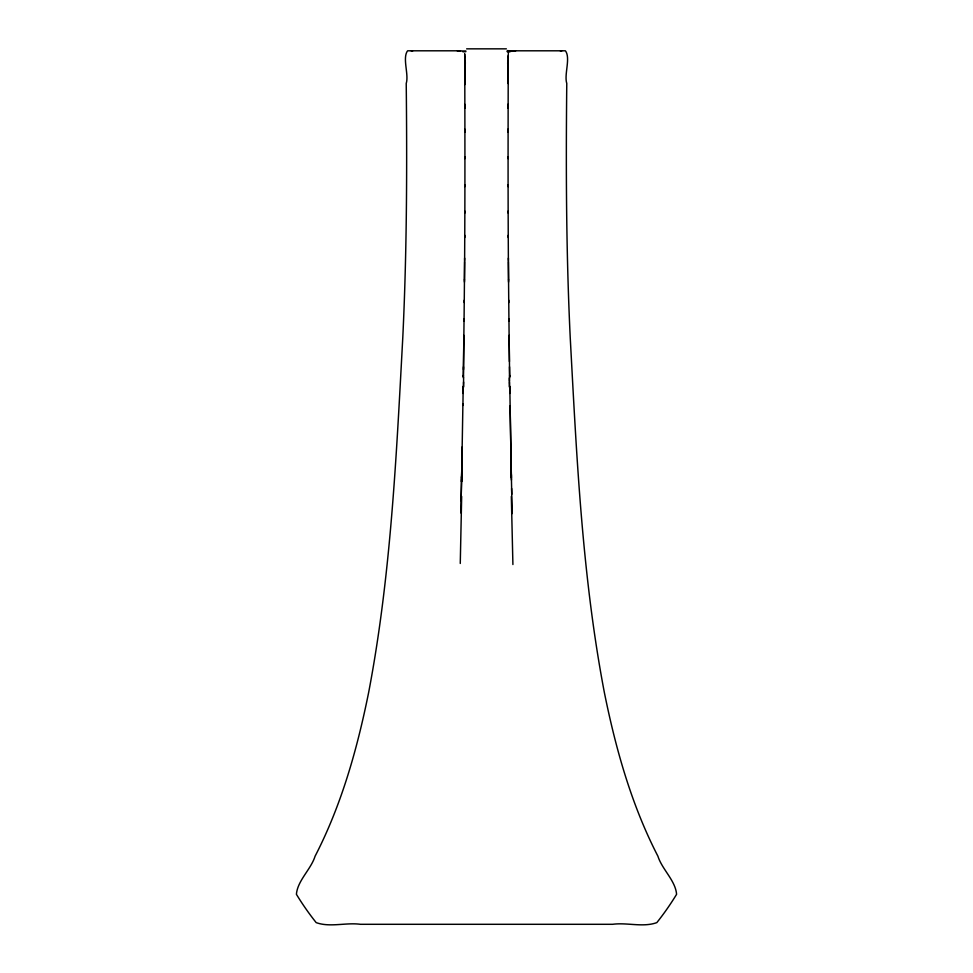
<?xml version="1.0" encoding="UTF-8"?>
<svg xmlns="http://www.w3.org/2000/svg" width="973" height="973" viewBox="0 0 973 973"><rect width="100%" height="100%" fill="white"/><g stroke="black" fill="none" stroke-linecap="round" stroke-linejoin="round"><path stroke-width="1.46" d="M464.912 186.634L464.924 156.872M508.076 158.635L508.101 129.032M508.222 66.2L508.234 61.117L508.234 62.649M464.851 213.014L464.912 184.955M508.222 69.01L508.283 53.612M508.198 83.544L508.259 56.689M508.137 108.307L508.234 61.445M508.101 132.17L508.137 104.111M508.222 66.918L508.234 63.257M464.753 237.558L464.851 211.117M464.62 260.509L464.753 235.296M508.283 55.449L508.259 57.468M464.449 280.066L464.62 258.113M464.449 282.097L464.608 261.603M508.234 63.038L508.234 62.077L507.578 63.184M508.234 64.182L508.234 62.977M464.255 302.579L464.449 279.725M464.06 321.321L464.255 300.219M463.476 369.582L463.878 335.357M464.06 318.974L463.379 376.563M463.099 392.581L463.087 393.445L463.245 388.47M463.355 377.84L463.489 366.797M462.917 405.449L463.172 387.303M463.525 384.262L463.622 377.366M461.749 471.406L462.905 403.771M463.209 386.512L463.112 392.885M463.343 376.965L463.367 375.323M463.574 381.988L463.476 387.218L463.525 384.809M462.26 468.11L462.102 475.979M462.187 446.911L461.53 481.744L461.749 471.2M460.861 512.917L461.761 469.655M461.117 500.791L461.652 476.356L461.616 477.852M461.664 496.437L460.265 563.464M508.101 51.885L508.465 52.554M507.857 50.474L507.517 51.18M560.448 51.204L561.847 50.803M466.639 48.845L506.361 48.845M465.787 51.727L462.905 51.812M465.848 50.961L457.383 51.01M460.497 50.803L407.59 50.803C402.141 57.966 409.074 74.58 406.228 83.41C407.128 168.207 406.836 253.053 402.773 337.777C396.339 456.337 390.951 575.529 368.658 692.411C357.273 748.796 341.572 804.902 315.082 856.216C310.983 869.351 297.495 880.614 296.412 894.309C302.372 904.099 309.013 913.647 316.176 922.611C329.883 927.634 346.023 922.319 360.411 924.301L612.589 924.301C626.977 922.319 643.117 927.634 656.824 922.611C663.987 913.647 670.628 904.099 676.588 894.309C675.505 880.614 662.017 869.351 657.918 856.216C631.428 804.902 615.727 748.796 604.342 692.411C582.049 575.529 576.673 456.337 570.239 337.777C566.164 253.053 565.872 168.207 566.773 83.41C563.926 74.58 570.859 57.966 565.41 50.803L512.479 50.803M515.568 51.01L507.128 50.961M512.212 51.314L507.918 51.253M510.059 51.812L507.213 51.727M411.141 50.803L412.552 51.204M465.422 63.184L464.766 61.214L464.863 108.319M512.905 564.535L511.336 496.437M509.755 388.47L509.913 393.445L509.901 392.569M464.766 65.24L464.778 66.2L464.766 63.148L464.778 71.588M511.616 488.458L511.737 494.333M511.263 470.628L512.151 513.598M511.433 480.09L511.311 474.313L511.348 476.344M510.837 472.987L510.74 468.11M509.901 392.873L509.791 387.327M509.475 384.809L509.524 387.218L509.426 381.988M510.825 447.787L511.384 477.852M510.095 405.887L511.251 471.394M509.633 375.31L509.657 376.965M509.803 386.512L510.825 447.385M510.861 449.173L510.971 455.996M509.378 378.375L509.475 384.262M509.511 366.797L509.645 377.938M509.621 376.575L509.134 335.953M509.378 377.366L509.438 381.185M509.122 335.357L509.426 361.591M508.94 318.974L509.122 337.692M508.745 300.219L508.94 321.321M508.551 279.725L508.745 302.579M508.38 258.113L508.551 280.066M508.393 261.603L508.551 282.097M508.247 235.296L508.38 260.509M464.766 63.245L464.766 61.117L464.766 64.169M464.717 53.612L464.814 84.59M508.149 211.092L508.247 237.558M464.741 56.689L464.778 66.2M464.729 54.452L464.741 57.468M508.088 184.894L508.149 213.014M508.076 156.75L508.088 186.634M464.851 104.318L464.912 132.182M464.899 129.214L464.924 158.635M464.839 62.102L464.766 61.141L464.839 62.09"/></g></svg>
